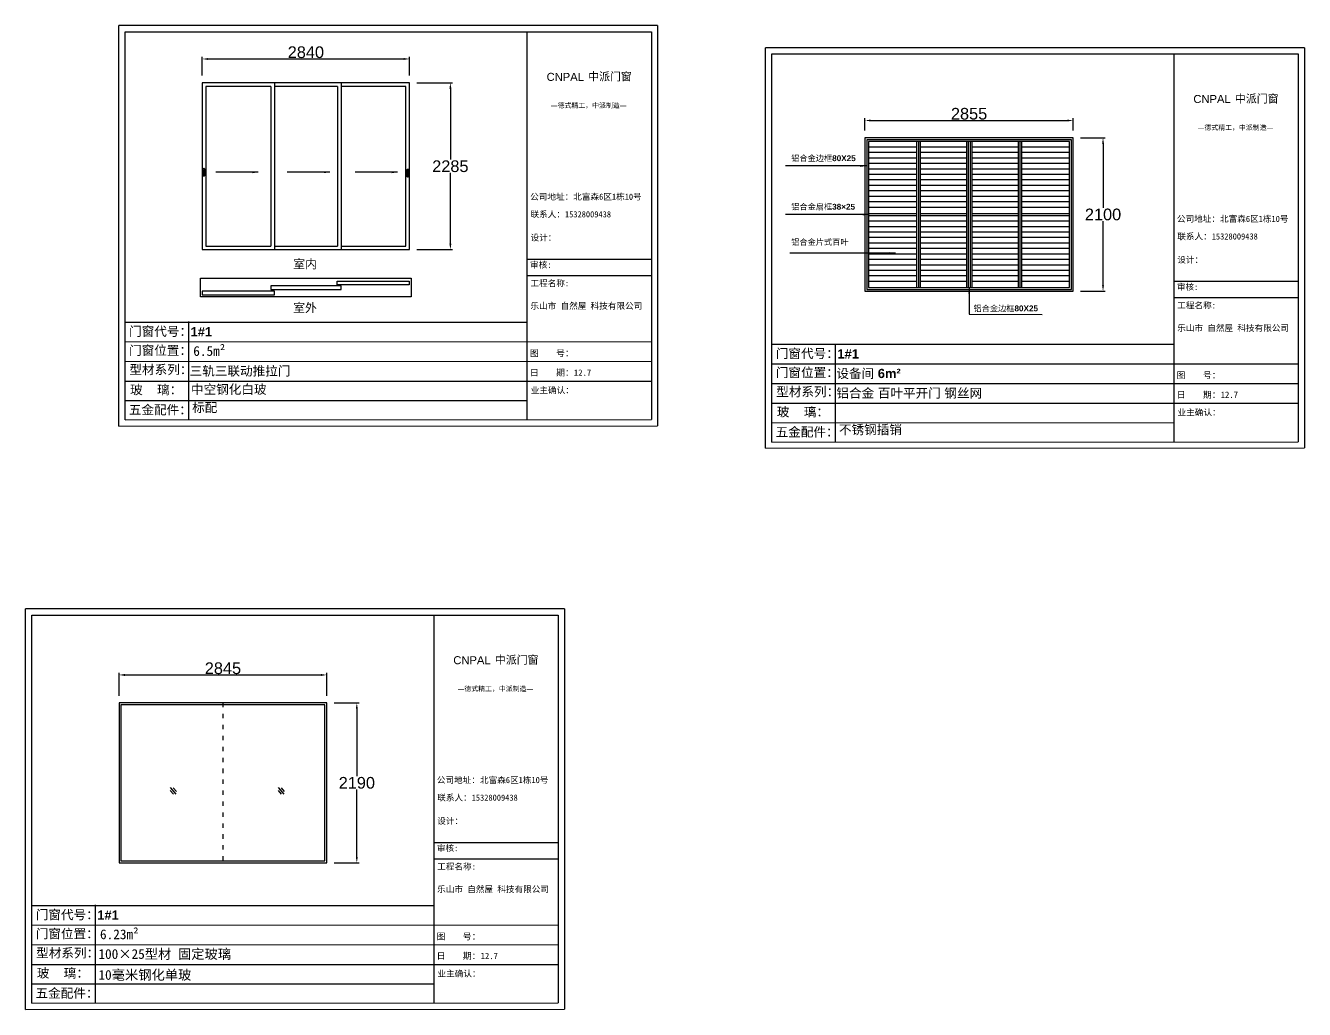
# Model space of a CAD drawing. Header units: inches. Extents: x -138455 to 599497, y -747149 to 13167.
# Drawn here: x 235006 to 252522, y -599233 to -585753 of the extents above; entities that cross this region are included whole.
import ezdxf

# ---------------------------------------------------------------- set-up
doc = ezdxf.new("R2010")
doc.units = ezdxf.units.IN
doc.header["$MEASUREMENT"] = 0
doc.header["$PDMODE"] = 35
doc.header["$PDSIZE"] = -3
doc.linetypes.add('ACAD_ISO03W100', pattern=[30, 12, -18])
doc.layers.add('0 @ 1', color=7, linetype='Continuous')
doc.styles.add('Annotative', font='arialbd.ttf')
doc.styles.add('MtXpl_', font='')
doc.styles.get("Standard").update_dxf_attribs({"font": 'arial.ttf'})
doc.styles.get('MtXpl_').set_extended_font_data('SimSun')
doc.dimstyles.get("Standard").update_dxf_attribs({"dimtxt": 80, "dimasz": 70, "dimexe": 40, "dimexo": 80, "dimgap": 0, "dimtad": 1, "dimtih": 1, "dimtoh": 1, "dimdec": 0, "dimzin": 0, "dimdsep": 46, "dimtxsty": 'Standard', "dimcen": 0.09, "dimadec": 0, "dimazin": 0, "dimtfac": 1, "dimtdec": 0, "dimtofl": 0, "dimtmove": 0, "dimatfit": 3, "dimfxl": 0, "dimtolj": 1, "dimtzin": 0, "dimarcsym": 0})

# ---------------------------------------------------------------- blocks, each defined once
blk = doc.blocks.new('*D2405')
at = {"color": 0, "lineweight": -2, "transparency": 16777216}
for p, q in [((236286, -594934), (236286, -594620)), ((236366, -594650), (239051, -594650)), ((239131, -594934), (239131, -594620))]:
    blk.add_line(p, q, dxfattribs=at)
at = {"color": 0, "transparency": 16777216}
for points in [[(236366, -594637), (236366, -594664), (236286, -594650)], [(239051, -594637), (239051, -594664), (239131, -594650)]]:
    blk.add_solid(points, dxfattribs=at)
at = {"layer": 'Defpoints', "color": 0, "transparency": 16777216}
for p in [(239131, -594650), (236286, -595034), (239131, -595034)]:
    blk.add_point(p, dxfattribs=at)
at = {"color": 0, "transparency": 16777216, "insert": (237709, -594559), "char_height": 160, "attachment_point": 5}
blk.add_mtext('\\A1;2845', dxfattribs=at)
blk = doc.blocks.new('*D2406')
at = {"color": 0, "lineweight": -2, "transparency": 16777216}
for p, q in [((239231, -595034), (239573, -595034)), ((239543, -595114), (239543, -596037)), ((239543, -597144), (239543, -596220)), ((239231, -597224), (239573, -597224))]:
    blk.add_line(p, q, dxfattribs=at)
at = {"color": 0, "transparency": 16777216}
for points in [[(239529, -595114), (239556, -595114), (239543, -595034)], [(239529, -597144), (239556, -597144), (239543, -597224)]]:
    blk.add_solid(points, dxfattribs=at)
at = {"layer": 'Defpoints', "color": 0, "transparency": 16777216}
for p in [(239131, -595034), (239131, -597224), (239543, -597224)]:
    blk.add_point(p, dxfattribs=at)
at = {"color": 0, "transparency": 16777216, "insert": (239543, -596129), "char_height": 160, "attachment_point": 5}
blk.add_mtext('\\A1;2190', dxfattribs=at)
blk = doc.blocks.new('123as')
at = {"color": 0}
for p, q in [((90189, 51387), (90252, 51462)), ((90194, 51330), (90312, 51470)), ((90251, 51335), (90314, 51410))]:
    blk.add_line(p, q, dxfattribs=at)
blk = doc.blocks.new('*D2417')
at = {"color": 0, "lineweight": -2, "transparency": 16777216}
for p, q in [((237425, -586438), (237425, -586181)), ((237505, -586211), (240185, -586211)), ((240265, -586438), (240265, -586181))]:
    blk.add_line(p, q, dxfattribs=at)
at = {"color": 0, "transparency": 16777216}
for points in [[(237505, -586198), (237505, -586224), (237425, -586211)], [(240185, -586198), (240185, -586224), (240265, -586211)]]:
    blk.add_solid(points, dxfattribs=at)
at = {"layer": 'Defpoints', "color": 0, "transparency": 16777216}
for p in [(240265, -586211), (237425, -586538), (240265, -586538)]:
    blk.add_point(p, dxfattribs=at)
at = {"color": 0, "transparency": 16777216, "insert": (238845, -586119), "char_height": 160, "attachment_point": 5}
blk.add_mtext('\\A1;2840', dxfattribs=at)
blk = doc.blocks.new('*D2418')
at = {"color": 0, "lineweight": -2, "transparency": 16777216}
for p, q in [((240365, -586538), (240854, -586538)), ((240824, -586618), (240824, -587589)), ((240824, -588743), (240824, -587773)), ((240365, -588823), (240854, -588823))]:
    blk.add_line(p, q, dxfattribs=at)
at = {"color": 0, "transparency": 16777216}
for points in [[(240811, -586618), (240838, -586618), (240824, -586538)], [(240811, -588743), (240838, -588743), (240824, -588823)]]:
    blk.add_solid(points, dxfattribs=at)
at = {"layer": 'Defpoints', "color": 0, "transparency": 16777216}
for p in [(240265, -586538), (240265, -588823), (240824, -588823)]:
    blk.add_point(p, dxfattribs=at)
at = {"color": 0, "transparency": 16777216, "insert": (240824, -587681), "char_height": 160, "attachment_point": 5}
blk.add_mtext('\\A1;2285', dxfattribs=at)
blk = doc.blocks.new('*D2419')
at = {"color": 0, "lineweight": -2, "transparency": 16777216}
for p, q in [((246502, -587192), (246502, -587024)), ((246582, -587054), (249277, -587054)), ((249357, -587192), (249357, -587024))]:
    blk.add_line(p, q, dxfattribs=at)
at = {"color": 0, "transparency": 16777216}
for points in [[(246582, -587041), (246582, -587067), (246502, -587054)], [(249277, -587041), (249277, -587067), (249357, -587054)]]:
    blk.add_solid(points, dxfattribs=at)
at = {"layer": 'Defpoints', "color": 0, "transparency": 16777216}
for p in [(249357, -587054), (246502, -587292), (249357, -587292)]:
    blk.add_point(p, dxfattribs=at)
at = {"color": 0, "transparency": 16777216, "insert": (247929, -586962), "char_height": 160, "attachment_point": 5}
blk.add_mtext('\\A1;2855', dxfattribs=at)
blk = doc.blocks.new('*D2420')
at = {"color": 0, "lineweight": -2, "transparency": 16777216}
for p, q in [((249457, -587292), (249794, -587292)), ((249764, -587372), (249764, -588250)), ((249764, -589312), (249764, -588434)), ((249457, -589392), (249794, -589392))]:
    blk.add_line(p, q, dxfattribs=at)
at = {"color": 0, "transparency": 16777216}
for points in [[(249750, -587372), (249777, -587372), (249764, -587292)], [(249750, -589312), (249777, -589312), (249764, -589392)]]:
    blk.add_solid(points, dxfattribs=at)
at = {"layer": 'Defpoints', "color": 0, "transparency": 16777216}
for p in [(249357, -587292), (249357, -589392), (249764, -589392)]:
    blk.add_point(p, dxfattribs=at)
at = {"color": 0, "transparency": 16777216, "insert": (249764, -588342), "char_height": 160, "attachment_point": 5}
blk.add_mtext('\\A1;2100', dxfattribs=at)

msp = doc.modelspace()

# ---------------------------------------------------------------- linework, layer by layer
for p, q in [((243663.2, -585753.3), (236283.3, -585753.3)), ((236283.3, -591240.8), (236283.3, -585753.3)), ((243663.2, -585753.3), (243663.2, -591235.9)), ((236367.6, -585837.3), (243579.1, -585837.3)), ((236367.6, -591156.4), (236367.6, -585837.3)), ((241873, -585837.3), (241873, -591151.9)), ((243579.1, -585837.3), (243579.1, -591151.6)), ((252522.3, -586056.4), (245142.4, -586056.4)), ((245142.4, -591543.9), (245142.4, -586056.4)), ((252522.3, -586056.4), (252522.3, -591539)), ((245226.8, -586140.4), (252438.3, -586140.4)), ((245226.8, -591459.5), (245226.8, -586140.4)), ((250732.1, -586140.4), (250732.1, -591455)), ((252438.3, -586140.4), (252438.3, -591454.8)), ((237474.6, -586588.3), (237474.6, -588773.3)), ((238363, -586588.3), (237474.6, -586588.3)), ((238363, -586588.3), (238363, -588773.3)), ((238413, -586538.3), (238413, -588823.3)), ((239276.3, -586588.3), (238413, -586588.3)), ((239276.3, -586588.3), (239276.3, -588773.3)), ((239326.3, -586538.3), (239326.3, -588823.3)), ((240214.6, -586588.3), (239326.3, -586588.3)), ((240214.6, -588773.3), (240214.6, -586588.3)), ((249331.8, -587317), (246526.8, -587317)), ((246526.8, -587317), (246526.8, -589367)), ((249331.8, -589367), (249331.8, -587317)), ((246551.8, -587342), (246551.8, -589342)), ((247916.8, -587342), (246551.8, -587342)), ((247209.3, -587418.8), (246551.8, -587418.8)), ((247209.3, -587493.8), (246551.8, -587493.8)), ((247209.3, -587342), (247209.3, -589342)), ((247234.3, -587342), (247234.3, -589342)), ((247259.3, -587342), (247259.3, -589342)), ((247891.8, -587418.8), (247259.3, -587418.8)), ((247891.8, -587493.8), (247259.3, -587493.8)), ((247891.8, -587342), (247891.8, -589342)), ((247916.8, -587342), (247916.8, -589342)), ((247916.8, -587342), (247916.8, -589342)), ((247941.8, -587342), (247916.8, -587342)), ((249306.8, -587342), (247941.8, -587342)), ((247941.8, -587342), (247941.8, -589342)), ((247941.8, -587342), (247941.8, -589342)), ((247966.8, -587342), (247966.8, -589342)), ((248599.3, -587418.8), (247966.8, -587418.8)), ((248599.3, -587493.8), (247966.8, -587493.8)), ((248599.3, -587342), (248599.3, -589342)), ((248624.3, -587342), (248624.3, -589342)), ((248649.3, -587342), (248649.3, -589342)), ((249306.8, -587418.8), (248649.3, -587418.8)), ((249306.8, -587493.8), (248649.3, -587493.8)), ((249306.8, -589342), (249306.8, -587342)), ((247209.3, -587568.8), (246551.8, -587568.8)), ((247209.3, -587643.8), (246551.8, -587643.8)), ((247891.8, -587568.8), (247259.3, -587568.8)), ((247891.8, -587643.8), (247259.3, -587643.8)), ((248599.3, -587568.8), (247966.8, -587568.8)), ((248599.3, -587643.8), (247966.8, -587643.8)), ((249306.8, -587568.8), (248649.3, -587568.8)), ((249306.8, -587643.8), (248649.3, -587643.8)), ((247209.3, -587718.8), (246551.8, -587718.8)), ((247209.3, -587793.8), (246551.8, -587793.8)), ((247891.8, -587718.8), (247259.3, -587718.8)), ((247891.8, -587793.8), (247259.3, -587793.8)), ((248599.3, -587718.8), (247966.8, -587718.8)), ((248599.3, -587793.8), (247966.8, -587793.8)), ((249306.8, -587718.8), (248649.3, -587718.8)), ((249306.8, -587793.8), (248649.3, -587793.8)), ((247209.3, -587868.8), (246551.8, -587868.8)), ((247209.3, -587943.8), (246551.8, -587943.8)), ((247209.3, -588018.8), (246551.8, -588018.8)), ((247891.8, -587868.8), (247259.3, -587868.8)), ((247891.8, -587943.8), (247259.3, -587943.8)), ((247891.8, -588018.8), (247259.3, -588018.8)), ((248599.3, -587868.8), (247966.8, -587868.8)), ((248599.3, -587943.8), (247966.8, -587943.8)), ((248599.3, -588018.8), (247966.8, -588018.8)), ((249306.8, -587868.8), (248649.3, -587868.8)), ((249306.8, -587943.8), (248649.3, -587943.8)), ((249306.8, -588018.8), (248649.3, -588018.8)), ((247209.3, -588093.8), (246551.8, -588093.8)), ((247209.3, -588168.8), (246551.8, -588168.8)), ((247891.8, -588093.8), (247259.3, -588093.8)), ((247891.8, -588168.8), (247259.3, -588168.8)), ((248599.3, -588093.8), (247966.8, -588093.8)), ((248599.3, -588168.8), (247966.8, -588168.8)), ((249306.8, -588093.8), (248649.3, -588093.8)), ((249306.8, -588168.8), (248649.3, -588168.8)), ((247209.3, -588243.8), (246551.8, -588243.8)), ((246551.8, -588329.5), (247209.3, -588329.5)), ((246551.8, -588354.5), (247209.3, -588354.5)), ((247891.8, -588243.8), (247259.3, -588243.8)), ((247259.3, -588329.5), (247891.8, -588329.5)), ((247259.3, -588354.5), (247891.8, -588354.5)), ((248599.3, -588243.8), (247966.8, -588243.8)), ((247966.8, -588329.5), (248599.3, -588329.5)), ((247966.8, -588354.5), (248599.3, -588354.5)), ((249306.8, -588243.8), (248649.3, -588243.8)), ((248649.3, -588329.5), (249306.8, -588329.5)), ((248649.3, -588354.5), (249306.8, -588354.5)), ((247209.3, -588433.8), (246551.8, -588433.8)), ((247209.3, -588508.8), (246551.8, -588508.8)), ((247891.8, -588433.8), (247259.3, -588433.8)), ((247891.8, -588508.8), (247259.3, -588508.8)), ((248599.3, -588433.8), (247966.8, -588433.8)), ((248599.3, -588508.8), (247966.8, -588508.8)), ((249306.8, -588433.8), (248649.3, -588433.8)), ((249306.8, -588508.8), (248649.3, -588508.8)), ((247209.3, -588583.8), (246551.8, -588583.8)), ((247209.3, -588658.8), (246551.8, -588658.8)), ((247209.3, -588733.8), (246551.8, -588733.8)), ((247891.8, -588583.8), (247259.3, -588583.8)), ((247891.8, -588658.8), (247259.3, -588658.8)), ((247891.8, -588733.8), (247259.3, -588733.8)), ((248599.3, -588583.8), (247966.8, -588583.8)), ((248599.3, -588658.8), (247966.8, -588658.8)), ((248599.3, -588733.8), (247966.8, -588733.8)), ((249306.8, -588583.8), (248649.3, -588583.8)), ((249306.8, -588658.8), (248649.3, -588658.8)), ((249306.8, -588733.8), (248649.3, -588733.8)), ((237474.6, -588773.3), (238363, -588773.3)), ((238413, -588773.3), (239276.3, -588773.3)), ((239326.3, -588773.3), (240214.6, -588773.3)), ((247209.3, -588808.8), (246551.8, -588808.8)), ((247209.3, -588883.8), (246551.8, -588883.8)), ((247891.8, -588808.8), (247259.3, -588808.8)), ((247891.8, -588883.8), (247259.3, -588883.8)), ((248599.3, -588808.8), (247966.8, -588808.8)), ((248599.3, -588883.8), (247966.8, -588883.8)), ((249306.8, -588808.8), (248649.3, -588808.8)), ((249306.8, -588883.8), (248649.3, -588883.8)), ((241873, -588951.8), (243579.1, -588951.8)), ((247209.3, -588958.8), (246551.8, -588958.8)), ((247209.3, -589033.8), (246551.8, -589033.8)), ((247891.8, -588958.8), (247259.3, -588958.8)), ((247891.8, -589033.8), (247259.3, -589033.8)), ((248599.3, -588958.8), (247966.8, -588958.8)), ((248599.3, -589033.8), (247966.8, -589033.8)), ((249306.8, -588958.8), (248649.3, -588958.8)), ((249306.8, -589033.8), (248649.3, -589033.8)), ((241873, -589177.7), (243579.1, -589177.7)), ((247209.3, -589108.8), (246551.8, -589108.8)), ((247209.3, -589183.8), (246551.8, -589183.8)), ((247209.3, -589258.8), (246551.8, -589258.8)), ((247891.8, -589108.8), (247259.3, -589108.8)), ((247891.8, -589183.8), (247259.3, -589183.8)), ((247891.8, -589258.8), (247259.3, -589258.8)), ((248599.3, -589108.8), (247966.8, -589108.8)), ((248599.3, -589183.8), (247966.8, -589183.8)), ((248599.3, -589258.8), (247966.8, -589258.8)), ((249306.8, -589108.8), (248649.3, -589108.8)), ((249306.8, -589183.8), (248649.3, -589183.8)), ((249306.8, -589258.8), (248649.3, -589258.8)), ((250732.1, -589254.9), (252438.3, -589254.9)), ((246526.8, -589367), (249331.8, -589367)), ((246551.8, -589342), (249306.8, -589342)), ((250732.1, -589480.8), (252438.3, -589480.8)), ((236366.7, -589816), (241873, -589816)), ((237235.8, -589809.5), (237236.2, -591150.3)), ((236366.9, -590085.2), (243579.1, -590083.4)), ((245225.9, -590119.2), (250732.1, -590119.2)), ((246095, -590112.6), (246095.4, -591453.4)), ((236367.1, -590354.5), (243579.1, -590352.7)), ((245226.1, -590388.4), (252438.3, -590386.5)), ((236367.3, -590624), (243579.1, -590624)), ((245226.2, -590657.6), (252438.3, -590655.8)), ((236367.4, -590891.2), (241873, -590888.8)), ((245226.4, -590927.1), (252438.3, -590927.1)), ((236367.6, -591156.4), (243579.1, -591151.6)), ((236283.3, -591240.8), (243663.2, -591235.9)), ((245226.6, -591194.3), (250732.1, -591191.9)), ((245226.8, -591459.5), (252438.3, -591454.8)), ((245142.4, -591543.9), (252522.3, -591539)), ((242385.6, -593745.2), (235005.7, -593745.2)), ((235005.7, -599232.7), (235005.7, -593745.2)), ((242385.6, -593745.2), (242385.6, -599227.8)), ((235090, -593829.2), (242301.5, -593829.2)), ((235090, -599148.3), (235090, -593829.2)), ((240595.4, -593829.2), (240595.4, -599143.8)), ((242301.5, -593829.2), (242301.5, -599143.6)), ((240595.4, -596943.7), (242301.5, -596943.7)), ((240595.4, -597169.6), (242301.5, -597169.6)), ((235089.1, -597808), (240595.4, -597808)), ((235958.2, -597801.4), (235958.6, -599142.2)), ((235089.3, -598077.2), (242301.5, -598075.3)), ((235089.5, -598346.4), (242301.5, -598344.6)), ((235089.6, -598615.9), (242301.5, -598615.9)), ((235089.8, -598883.1), (240595.4, -598880.7)), ((235005.7, -599232.7), (242385.6, -599227.8)), ((235090, -599148.3), (242301.5, -599143.6))]:
    msp.add_line(p, q)
at = {"linetype": 'ACAD_ISO03W100', "ltscale": 5}
msp.add_line((237708.8, -595033.7), (237708.8, -597223.7), dxfattribs=at)
for points in [[(237424.6, -588823.3), (240264.6, -588823.3), (240264.6, -586538.3), (237424.6, -586538.3)], [(246501.8, -589392), (249356.8, -589392), (249356.8, -587292), (246501.8, -587292)], [(240286, -589471.1), (237401.6, -589471.1), (237401.6, -589214.3), (240286, -589214.3)], [(240261.1, -589307.2), (239272.8, -589307.2), (239272.8, -589257.2), (240261.1, -589257.2)], [(238413, -589391.9), (237424.6, -589391.9), (237424.6, -589441.9), (238413, -589441.9)], [(239326.3, -589320.1), (238363, -589320.1), (238363, -589370.1), (239326.3, -589370.1)], [(236286.3, -597223.7), (239131.3, -597223.7), (239131.3, -595033.7), (236286.3, -595033.7)], [(236311.3, -597198.7), (239106.3, -597198.7), (239106.3, -595058.7), (236311.3, -595058.7)]]:
    msp.add_lwpolyline(points, close=True)
at = {"color": 0}
for points in [[(237447.7, -587818.5), (237447.7, -587818.5, -0.4142136), (237439, -587809.7), (237439, -587717.4, -0.4142136), (237447.7, -587708.7), (237447.7, -587708.7, -0.4142136), (237456.4, -587717.4), (237456.4, -587809.7, -0.4142136)], [(237447.7, -587801), (237447.7, -587801, -0.4142136), (237443.3, -587796.6), (237443.3, -587730.6, -0.4142136), (237447.7, -587726.2), (237447.7, -587726.2, -0.4142136), (237452.1, -587730.6), (237452.1, -587796.6, -0.4142136)], [(240241.1, -587828.8), (240241.1, -587828.8, -0.4142136), (240232.4, -587820.1), (240232.4, -587727.8, -0.4142136), (240241.1, -587719.1), (240241.1, -587719.1, -0.4142136), (240249.9, -587727.8), (240249.9, -587820.1, -0.4142136)], [(240241.1, -587811.4), (240241.1, -587811.4, -0.4142136), (240236.7, -587807), (240236.7, -587740.9, -0.4142136), (240241.1, -587736.5), (240241.1, -587736.5, -0.4142136), (240245.5, -587740.9), (240245.5, -587807, -0.4142136)]]:
    msp.add_lwpolyline(points, format="xyb", close=True, dxfattribs=at)

# ---------------------------------------------------------------- block references
at = {"xscale": -0.6684526412304076, "yscale": 0.6684526412304076, "zscale": 0.6684526412304076}
for p in [(297358.3, -630597.3), (298838.5, -630597.3)]:
    msp.add_blockref('123as', p, dxfattribs=at)

# ---------------------------------------------------------------- texts
for p in [(242142.2, -586511.1), (251001.4, -586814.2), (240864.6, -594503)]:
    msp.add_text('CNPAL', height=109.63).set_placement(p)
at = {"style": 'MtXpl_'}
for s, height, p in [('中派门窗', 109.63, (242711.5, -586506.6)), ('—德式精工，中派制造—', 67.466, (242199.6, -586880.7)), ('中派门窗', 109.63, (251570.6, -586809.7)), ('—德式精工，中派制造—', 67.466, (251058.7, -587183.8)), ('公司地址：北富森6区1栋10号', 84.333, (241916.9, -588140.2)), ('联系人：15328009438', 84.333, (241921.5, -588381.3)), ('公司地址：北富森6区1栋10号', 84.333, (250776, -588443.3)), ('设计：', 84.33, (241921.6, -588701.3)), ('联系人：15328009438', 84.333, (250780.6, -588684.4)), ('设计：', 84.33, (250780.8, -589004.4)), ('审核:', 84.33, (241916.2, -589072.5)), ('工程名称:', 84.33, (241921.2, -589325.7)), ('审核:', 84.33, (250775.4, -589375.6)), ('乐山市 自然屋 科技有限公司', 84.333, (241921.2, -589635.9)), ('工程名称:', 84.33, (250780.4, -589628.9)), ('乐山市 自然屋 科技有限公司', 84.333, (250780.4, -589939.1)), ('图    号：', 87.15, (241912.8, -590284.6)), ('日    期：12.7', 87.145, (241913.2, -590551.6)), ('图    号：', 87.15, (250772, -590587.7)), ('业主确认：', 84.33, (241924.8, -590792)), ('日    期：12.7', 87.145, (250772.3, -590854.7)), ('业主确认：', 84.33, (250784, -591095.1)), ('中派门窗', 109.63, (241433.9, -594498.5)), ('—德式精工，中派制造—', 67.466, (240922, -594872.6)), ('公司地址：北富森6区1栋10号', 84.333, (240639.3, -596132.1)), ('联系人：15328009438', 84.333, (240643.9, -596373.2)), ('设计：', 84.33, (240644, -596693.2)), ('审核:', 84.33, (240638.6, -597064.4)), ('工程名称:', 84.33, (240643.6, -597317.7)), ('乐山市 自然屋 科技有限公司', 84.333, (240643.6, -597627.9)), ('图    号：', 87.15, (240635.2, -598276.5)), ('日    期：12.7', 87.145, (240635.5, -598543.5)), ('业主确认：', 84.33, (240647.2, -598783.9))]:
    msp.add_text(s, height=height, dxfattribs=at).set_placement(p)
at = {"layer": '0 @ 1', "style": 'Annotative'}
for s, height, p in [('铝合金边框80X25', 80, (245493.7, -587610.6)), ('铝合金扇框38×25', 80, (245493.7, -588275.7)), ('铝合金片式百叶', 80, (245493.7, -588759.7)), ('铝合金边框80X25', 80, (247990.5, -589667.9)), ('门窗代号：', 126.5, (236422.9, -590005.5)), ('1#1', 126.5, (237265.9, -590011.6)), ('门窗位置：', 126.5, (236422.9, -590266.1)), ('门窗代号：', 126.5, (245282.1, -590308.6)), ('1#1', 126.5, (246125.1, -590314.7)), ('型材系列：', 126.5, (236428.2, -590529.4)), ('三轨三联动推拉门 ', 126.5, (237252.9, -590548.4)), ('门窗位置：', 126.5, (245282.1, -590569.2)), ('设备间 6m²', 126.5, (246112.1, -590582.3)), ('玻    璃：', 126.5, (236437.1, -590805.4)), ('中空钢化白玻', 126.5, (237271.2, -590800)), ('型材系列：', 126.5, (245287.4, -590832.5)), ('铝合金 百叶平开门 钢丝网', 126.499, (246112.1, -590851.5)), ('五金配件：', 126.5, (236419.8, -591080.5)), ('玻    璃：', 126.5, (245296.2, -591108.6)), ('五金配件：', 126.5, (245278.9, -591383.6)), ('门窗代号：', 126.5, (235145.3, -597997.4)), ('1#1', 126.5, (235988.3, -598003.5)), ('门窗位置：', 126.5, (235145.3, -598258)), ('型材系列：', 126.5, (235150.6, -598521.3)), ('玻    璃：', 126.5, (235159.5, -598797.4)), ('五金配件：', 126.5, (235142.2, -599072.4))]:
    msp.add_text(s, height=height, dxfattribs=at).set_placement(p)
at = {"layer": '0 @ 1', "attachment_point": 1, "style": 'Annotative'}
for s, width, insert, char_height in [('{\\fSimSun|b1|i0|c134|p2;室内}', 750.711, (238669.8, -588960.7), 120), ('{\\fSimSun|b1|i0|c134|p2;室外}', 750.711, (238669.8, -589559.9), 120), ('{\\fSimSun|b1|i0|c134|p2;6.5m²}', 4396.385, (237302.4, -590144.8), 133.432), ('{\\fSimSun|b1|i0|c134|p2;标配}', 7563.173, (237286.9, -590922.2), 126.499), ('{\\fSimSun|b1|i0|c134|p2;不锈钢插销}', 7563.173, (246146.1, -591225.3), 126.499), ('{\\fSimSun|b1|i0|c134|p2;6.23m²}', 4396.385, (236024.8, -598136.7), 133.432), ('{\\fSimSun|b1|i0|c134|p2;100×25型材 固定玻璃}', 4396.385, (236003.3, -598406.3), 133.432), ('{\\fSimSun|b1|i0|c134|p2;10毫米钢化单玻}', 4396.385, (236003.4, -598692.5), 133.432)]:
    msp.add_mtext_dynamic_manual_height_columns(s, width=width, gutter_width=903.5, heights=[0], dxfattribs=dict(at, insert=insert, char_height=char_height))

# ---------------------------------------------------------------- dimensions: what is measured, and where the dimension line sits
dim = msp.add_linear_dim(base=(240264.6, -586210.9), p1=(237424.6, -586538.3), p2=(240264.6, -586538.3), dimstyle='Standard', override={"dimtxt": 160, "dimasz": 80, "dimexe": 30, "dimexo": 100, "dimgap": 10, "dimfxl": 100})
dim.commit()
dim.dimension.update_dxf_attribs({"geometry": '*D2417', "text_midpoint": (238844.6, -586210.9), "dimtype": 160})
for base, p1, p2, picture, middle in [((240824.4, -588823.3), (240264.6, -586538.3), (240264.6, -588823.3), '*D2418', (240824.4, -587680.8)), ((249763.5, -589392), (249356.8, -587292), (249356.8, -589392), '*D2420', (249763.5, -588342)), ((239542.5, -597223.7), (239131.3, -595033.7), (239131.3, -597223.7), '*D2406', (239542.5, -596128.7))]:
    dim = msp.add_linear_dim(base=base, p1=p1, p2=p2, angle=90, dimstyle='Standard', override={"dimtxt": 160, "dimasz": 80, "dimexe": 30, "dimexo": 100, "dimgap": 10, "dimfxl": 100})
    dim.commit()
    dim.dimension.update_dxf_attribs({"geometry": picture, "text_midpoint": middle})
for base, p1, p2, picture, middle in [((249356.8, -587054.1), (246501.8, -587292), (249356.8, -587292), '*D2419', (247929.3, -586962.4)), ((239131.3, -594650.4), (236286.3, -595033.7), (239131.3, -595033.7), '*D2405', (237708.8, -594558.7))]:
    dim = msp.add_linear_dim(base=base, p1=p1, p2=p2, dimstyle='Standard', override={"dimtxt": 160, "dimasz": 80, "dimexe": 30, "dimexo": 100, "dimgap": 10, "dimfxl": 100})
    dim.commit()
    dim.dimension.update_dxf_attribs({"geometry": picture, "text_midpoint": middle})

# ---------------------------------------------------------------- leaders
for points in [[(246519.8, -587677.1), (245416.6, -587677.1)], [(238193.1, -587762.5), (237610.3, -587762.5)], [(239172.9, -587762.5), (238590.1, -587762.5)], [(240102, -587762.5), (239519.2, -587762.5)], [(246551.8, -588342), (245416.6, -588342.1)], [(246920.7, -588869.8), (245474.1, -588869.8)], [(247931.1, -589348.5), (247931.1, -589706), (248927.9, -589710.7)]]:
    msp.add_leader(points, dimstyle='Standard', override={"dimtxt": 160, "dimasz": 80, "dimexe": 30, "dimexo": 100, "dimgap": 10, "dimtad": 0, "dimfxl": 100})

doc.saveas('drawing.dxf')
